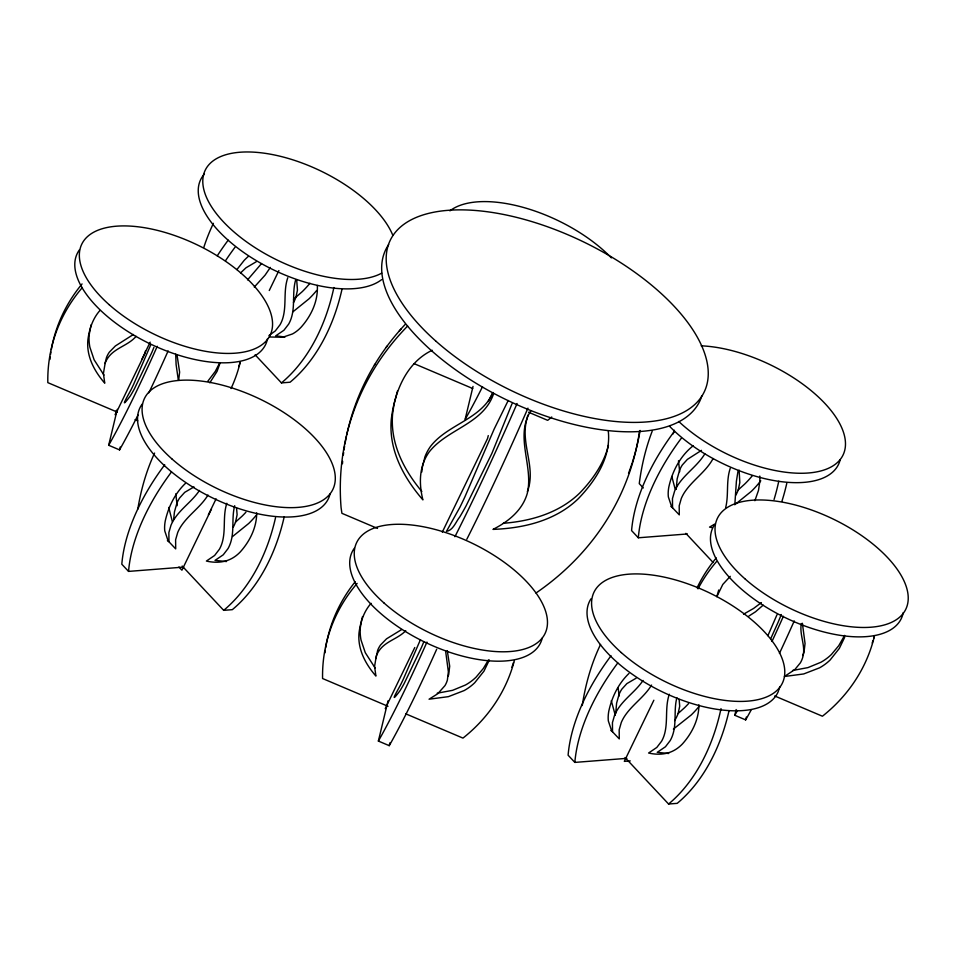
<?xml version="1.0" encoding="UTF-8"?>
<svg xmlns="http://www.w3.org/2000/svg" width="956" height="956" viewBox="0 0 956 956"><rect width="100%" height="100%" fill="white"/><g stroke="black" fill="none" stroke-linecap="round" stroke-linejoin="round"><path stroke-width="1.43" d="M739.108 470.101L739.825 482.589L738.331 489.639A31.273 17.363 -43.1 0 1 735.869 495.1M178.282 379.843L176.107 364.583L175.701 354.186M615.688 713.606L616.608 703.162L619.034 694.498A31.273 21.367 85.5 0 1 621.83 689.168L626.873 683.612L636.134 678.186M676.215 489.364L677.147 478.92L679.573 470.256A31.273 21.367 85.5 0 1 682.369 464.915L687.4 459.37L701.489 450.36M173.622 519.562L174.458 511.89L176.884 503.226A31.273 21.367 85.5 0 1 179.68 497.897L184.711 492.352L193.972 486.915M342.451 463.768L342.654 461.318M375.947 658.565L377.656 650.355A31.273 27.389 13.5 0 1 380.548 644.965L386.535 638.823L401.675 629.55M421.811 472.001L422.05 469.3M801.343 623.527C799.132 634.939 806.111 646.065 802.741 657.334A31.273 27.389 13.5 0 1 800.315 662.914L794.854 669.547L784.422 676.501L803.721 673.944L819.543 667.838A56.583 49.557 13.5 0 0 830.083 660.046L839.332 648.419L844.686 637.282M104.993 363.531L106.51 357.484A31.273 27.389 13.5 0 1 109.39 352.095L115.377 345.953L133.386 334.492M422.182 467.95L425.002 456.621A58.507 51.242 13.5 0 1 430.403 446.548C447.504 424.201 480.892 419.72 493.165 392.51M344.985 443.931L345.463 441.206A295.87 259.136 13.5 0 1 346.442 436.223M734.817 504.804L736.395 481.31L738.08 470.663M526.947 418.871C520.172 442.054 535.037 464.986 528.572 487.978A58.507 51.242 13.5 0 1 527.365 491.575M234.698 505.7C231.412 517.925 234.579 530.939 230.492 542.996A31.273 21.367 85.5 0 1 227.994 548.636L223.238 554.815L215.028 560.383L226.5 561.542M295.607 280.06C292.01 292.62 295.32 306.028 291.174 318.444A31.273 21.367 85.5 0 1 288.676 324.084L283.92 330.262L275.71 335.831L284.984 337.014M676.896 697.653C673.61 709.89 676.776 722.903 672.701 734.961A31.273 21.367 85.5 0 1 670.192 740.601L665.436 746.779L657.238 752.336L668.698 753.495M361.643 619.99L360.34 627.495A56.583 49.557 13.5 0 0 361.033 640.054L365.288 652.697L375.111 667.957M116.285 410.566L115.258 414.892L144.81 353.756L145.503 350.876M137.999 415.024A181.365 16.419 -67 0 1 119.536 449.882L108.673 445.269L117.301 409.335M119.536 449.882L120.229 447.014M436.677 649.255A181.365 16.419 -67 0 1 389.235 745.668L378.373 741.055L388.04 700.808M473.029 386.439L465.094 419.505A181.365 16.419 -67 0 0 482.505 386.738M389.235 745.668L389.929 742.788M488.265 435.601L487.572 438.481L442.293 532.145M751.117 710.069A181.365 16.419 -67 0 1 745.656 719.892L734.794 715.279L736.18 709.531M745.656 719.892L746.349 717.024M178.641 380.392L179.62 372.123L177.087 355.345M725.664 507.648C728.902 494.766 725.879 481.071 730.253 468.332M91.083 324.837L89.195 334.636A56.583 49.557 13.5 0 0 89.876 347.195L94.13 359.826L103.965 375.087M361.942 618.855L362.539 616.56M716.797 596.687L718.721 590.007M226.835 503.286C222.497 516.407 226.142 530.592 221.864 543.665A31.273 21.367 85.5 0 1 219.366 549.306L214.61 555.484L206.4 561.053C214.813 563.036 224.074 562.726 231.782 558.495A56.583 38.658 85.5 0 0 240.183 552.03C249.169 542.04 255.778 529.349 256.614 515.774A34.822 23.792 85.5 0 0 256.71 512.894M287.78 277.73C283.107 291.15 286.872 305.705 282.546 319.125A31.273 21.367 85.5 0 1 280.036 324.765L275.292 330.943L268.923 335.58M669.308 694.247C664.635 707.655 668.399 722.21 664.073 735.63A31.273 21.367 85.5 0 1 661.564 741.27L656.808 747.449L648.598 753.017C657.011 754.989 666.272 754.69 673.98 750.46A56.583 38.658 85.5 0 0 682.381 743.995C691.367 733.993 697.976 721.314 698.824 707.739A34.822 23.792 85.5 0 0 698.908 704.847M220.011 363.196L217.048 371.418L209.806 382.794M608.458 445.424C603.834 463.684 592.672 479.661 579.718 493.045A105.614 92.493 13.5 0 1 564.315 505.091C546.055 516.491 524.581 521.641 503.298 523.29M527.198 417.545L527.927 415.095M397.481 390.992L393.968 404.519L392.605 413.876A105.614 92.493 13.5 0 0 393.107 432.662C396.226 454.698 407.746 474.606 421.835 491.468M673.227 433.845L674.362 430.26M489.329 659.999L483.975 671.136L474.714 682.751A56.583 49.557 13.5 0 1 464.186 690.555L448.364 696.661L429.065 699.206L437.729 693.757L444.958 685.631A31.273 27.389 13.5 0 0 447.384 680.039L448.364 671.769L445.675 651.526M512.022 403.755L491.898 453.359L466.17 505.688A105.614 9.56 -67 0 1 459.693 517.041C455.845 521.785 453.156 530.329 446.476 531.345L459.944 507.206A58.507 5.294 -67 0 0 464.963 496.726L494.133 429.136L508.21 400.492M717.382 595.576L722.784 584.451L730.276 576.325M493.607 393.729C483.389 424.106 447.109 428.874 429.065 452.116A58.507 51.242 13.5 0 0 423.675 462.19C419.063 474.224 419.827 487.584 422.899 499.892C407.746 482.35 395.067 461.533 391.769 438.23A105.614 92.493 13.5 0 1 391.279 419.445C394.446 392.366 406.109 362.647 432.196 350.266M767.895 635.668L776.965 614.78M219.605 363.089L215.243 371.478L207.799 381.241M844.638 635.382L838.735 645.718L831.409 654.478A56.583 49.557 13.5 0 1 820.881 662.281L807.94 667.611L792.572 670.479M754.882 500.705L758.49 490.392L759.769 481.824A34.822 23.792 85.5 0 0 759.793 476.052M150.666 345.008L133.756 384.037A31.273 2.832 -67 0 1 131.08 389.642C127.937 395.617 118.341 411.916 130.171 396.143A56.583 5.127 -67 0 0 134.402 388.829L151.705 352.74A34.822 3.155 -67 0 0 153.916 347.41M420.461 639.636L403.552 678.664A31.273 2.832 -67 0 1 400.875 684.269C397.732 690.244 388.136 706.544 399.966 690.758A56.583 5.127 -67 0 0 404.197 683.456L421.5 647.367A34.822 3.155 -67 0 0 423.711 642.038M770.655 638.859L778.005 622.511A34.822 3.155 -67 0 0 781.279 614.529M141.811 359.432L150.164 342.152M269.257 290.516L278.889 270.584M208.372 514.794L216.092 498.853M211.479 509.058L181.927 570.194L178.939 567.004M385.232 708.647L414.785 647.511M653.856 700.234L624.304 761.37L630.255 760.904M488.456 659.939L483.377 668.423L476.052 677.183A56.583 49.557 13.5 0 1 465.524 684.986L452.582 690.328L437.215 693.196M374.417 365.037L374.872 364.296M530.939 410.614C514.34 436.593 533.89 466.181 527.246 493.547A58.507 51.242 13.5 0 1 522.717 503.991C515.905 515.439 504.708 523.494 492.973 529.397C517.256 528.477 542.124 523.673 562.988 510.659A105.614 92.493 13.5 0 0 578.38 498.614C595.516 480.749 611.087 457.171 608.315 431.299M674.649 720.597L675.725 718.733A31.273 17.363 -43.1 0 0 678.198 713.272L679.692 706.209L679.142 699.445M270.369 267.417L265.063 275.173L254.284 287.087M713.092 458.557C705.863 472.013 692.252 480.247 684.138 492.985A31.273 17.363 -43.1 0 0 681.293 498.482L679.202 505.796L679.286 514.878L671.698 506.895L668.352 496.917A56.583 31.417 -43.1 0 1 668.818 487.082C671.686 473.973 677.613 461.306 686.898 451.519A34.822 19.335 -43.1 0 1 693.327 445.651M386.069 347.494L387.108 346.096M236.921 269.556L244.174 260.379A34.822 19.335 -43.1 0 1 248.369 256.375M261.538 263.557L247.544 279.893M208.002 495.041C200.652 507.23 188.081 514.997 180.541 526.995A31.273 17.363 -43.1 0 0 177.708 532.492L175.605 539.793L175.701 548.887L168.101 540.893L164.767 530.915A56.583 31.417 -43.1 0 1 165.233 521.08C168.101 507.971 174.016 495.316 183.313 485.517A34.822 19.335 -43.1 0 1 185.356 483.473M704.847 453.837C697.498 466.026 684.926 473.794 677.398 485.791A31.273 17.363 -43.1 0 0 674.554 491.288L672.462 498.59L672.546 507.684L670.993 506.489M651.574 685.058C644.225 697.247 631.653 705.014 624.113 717.012A31.273 17.363 -43.1 0 0 621.28 722.509L619.177 729.822L619.273 738.904L611.673 730.922L608.339 720.943A56.583 31.417 -43.1 0 1 608.805 711.109C611.673 698 617.588 685.332 626.885 675.545A34.822 19.335 -43.1 0 1 628.928 673.49M199.481 490.428C192.204 501.35 180.708 508.616 173.801 519.801A31.273 17.363 -43.1 0 0 170.969 525.298L168.865 532.6L168.961 541.682L167.396 540.499M643.053 680.457C635.776 691.367 624.28 698.633 617.373 709.818A31.273 17.363 -43.1 0 0 614.541 715.315L612.438 722.628L612.533 731.71L610.968 730.515M399.273 330.967L400.994 329.019M240.554 272.926L245.967 267.811L256.244 261.753M99.962 310.461C92.648 318.599 89.171 329.497 87.856 340.193A56.583 49.557 13.5 0 0 88.538 352.752C90.82 364.236 97.213 374.453 104.766 383.201L103.415 373.509L105.172 363.053A31.273 27.389 13.5 0 1 108.064 357.664C115.055 347.709 128.295 345.522 136.099 336.345M371.107 603.32C363.806 611.47 360.316 622.368 359.002 633.063A56.583 49.557 13.5 0 0 359.695 645.623C361.977 657.107 368.359 667.312 375.911 676.071L374.573 666.368L376.329 655.912A31.273 27.389 13.5 0 1 379.209 650.522C385.734 641.082 398.007 638.835 405.762 630.709M763.151 605.16L755.491 611.804L748.787 616.118M761.406 602.579L753.639 608.41L743.565 614.17M235.451 522.143L241.94 516.312A56.583 31.417 -43.1 0 0 245.907 512.213M738.163 489.95L744.652 484.118A56.583 31.417 -43.1 0 0 752.3 475.777M678.031 713.582L684.52 707.751A56.583 31.417 -43.1 0 0 688.487 703.664M293.492 299.3L302.287 291.616A56.583 31.417 -43.1 0 0 309.935 283.263M292.883 311.847L309.027 298.81A56.583 31.417 -43.1 0 0 316.675 290.469M232.535 536.543L248.68 523.506A56.583 31.417 -43.1 0 0 256.327 515.165M735.248 504.35L751.392 491.312A56.583 31.417 -43.1 0 0 760.773 480.784M714.789 524.055L709.555 527.103L711.957 527.592M673.383 729.117L691.26 714.945A56.583 31.417 -43.1 0 0 698.908 706.603M255.121 354.796L281.446 382.902L290.074 382.221A181.365 123.933 85.5 0 0 341.937 289.513M164.731 464.771A181.365 100.715 -43.1 0 0 121.806 564.207L128.546 571.401L183.528 567.111M674.494 431.156A181.365 100.715 -43.1 0 0 631.581 530.592L638.321 537.786L687.364 533.962M182.19 566.036L223.692 610.346L232.32 609.665A181.365 123.933 85.5 0 0 284.171 516.945M611.027 655.78A181.365 100.715 -43.1 0 0 568.103 755.204L574.843 762.41L626.861 758.347M625.045 757.546L668.579 804.02L677.207 803.351A181.365 123.933 85.5 0 0 729.058 710.619M269.484 336.99L282.773 337.241L292.452 333.955A56.583 38.658 85.5 0 0 300.853 327.478C309.852 317.488 316.46 304.809 317.296 291.221A34.822 23.792 85.5 0 0 317.32 285.45M414.103 363.65L472.718 388.518M528.596 412.239L547.68 420.341A181.365 158.851 13.5 0 0 551.731 417.007M117.337 412.132L47.824 382.639A181.365 158.839 13.5 0 1 82.383 287.529M135.059 419.66L137.784 420.819M774.718 695.98L822.423 716.223A181.365 158.839 13.5 0 0 874.358 636.517M377.5 528.429L341.913 513.324L341.089 507.696A295.87 259.136 13.5 0 1 407.626 326.044M388.005 706.293L322.578 678.521A181.365 158.851 13.5 0 1 357.126 583.411M405.714 713.809L462.967 738.104A181.365 158.839 13.5 0 0 514.292 660.835M643.316 487.954L639.265 483.628A181.365 123.933 85.5 0 1 652.219 431.132M685.834 533.34L713.164 562.522M615.329 715.423L611.278 700.712M675.139 489.03L671.817 476.47M172.45 522.012L168.734 507.409M236.562 507.995L237.112 514.77L235.618 521.821A31.273 17.363 -43.1 0 1 233.156 527.294M679.692 471.726L678.485 460.804M619.165 695.968L618.15 687.985M177.171 505.712L175.796 493.786M447.277 650.654L449.69 666.213L448.711 674.482A31.273 27.389 13.5 0 1 448.065 676.394M296.73 280.407L297.459 290.074L295.954 297.125A31.273 17.363 -43.1 0 1 293.492 302.598M802.371 623.252L805.048 643.496L804.068 651.765A31.273 27.389 13.5 0 1 802.622 655.553M330.047 493.965A104.598 49.593 25.8 0 1 213.319 498.291A104.598 49.593 25.8 0 1 142.205 404.041M128.546 571.401A181.365 100.715 -43.1 0 1 171.471 471.965M275.543 517.614A181.365 123.933 85.5 0 1 223.692 610.346M137.819 509.118A181.365 123.933 85.5 0 1 154.573 453.072M492.328 393.406A181.365 16.419 -67 0 1 488.241 401.4M449.929 210.858A104.598 49.593 25.8 0 1 611.398 257.893M527.951 408.128A296.444 26.828 -67 0 1 466.815 539.256M517.088 403.516A296.372 26.828 -67 0 1 454.901 536.722M491.826 395.449A291.413 26.374 -67 0 1 492.949 393.047M157.25 346.299A181.365 16.419 -67 0 1 108.673 445.269M168.125 350.912A181.365 16.419 -67 0 1 148.849 392.82M240.231 361.798A181.365 158.851 13.5 0 1 238.785 366.602M240.159 362.515A181.365 158.851 13.5 0 1 231.029 388.542M49.915 359.468A181.365 158.839 13.5 0 1 50.202 356.97M50.537 354.485A181.365 158.839 13.5 0 1 50.907 351.999M51.325 349.526A181.365 158.839 13.5 0 1 82.061 283.932M267.549 338.567A104.598 49.593 25.8 0 1 151.705 344.614A104.598 49.593 25.8 0 1 79.468 249.827M217.251 255.85A181.365 100.715 -43.1 0 1 228.197 240.159M225.473 260.785A181.365 100.715 -43.1 0 1 234.937 247.353M333.895 287.505A181.365 123.933 85.5 0 1 281.446 382.902M203.819 247.353A181.365 123.933 85.5 0 1 213.415 223.334M381.623 279.63A104.598 49.593 25.8 0 1 256.543 260.773A104.598 49.593 25.8 0 1 204.429 174.016M381.731 273.129A104.598 49.593 25.8 0 1 229.799 228.185A104.598 49.593 25.8 0 1 252.002 152.064A104.598 49.593 25.8 0 1 392.785 235.248M701.847 395.784A174.339 82.646 25.8 0 1 506.907 400.038A174.339 82.646 25.8 0 1 388.662 244.605M794.245 620.934A181.365 16.419 -67 0 1 779.439 653.378M783.382 616.321A181.365 16.419 -67 0 1 771.97 641.488M737.47 710.523A181.365 16.419 -67 0 1 734.794 715.279M698.011 588.848A181.365 158.851 13.5 0 1 716.582 561.53M697.079 587.797A181.365 158.851 13.5 0 1 716.259 557.934M874.429 635.812A181.365 158.839 13.5 0 1 873.724 638.214M872.983 640.616A181.365 158.839 13.5 0 1 872.195 642.994M903.229 612.617A104.598 49.593 25.8 0 1 788.509 619.189A104.598 49.593 25.8 0 1 714.455 524.856M324.944 652.864A181.365 158.851 13.5 0 1 325.279 650.367M325.661 647.893A181.365 158.851 13.5 0 1 355.178 581.798M513.527 662.496A181.365 158.839 13.5 0 1 511.902 667.24M426.962 642.073A181.365 16.419 -67 0 1 378.373 741.055M542.219 638.106A104.598 49.593 25.8 0 1 425.492 642.444A104.598 49.593 25.8 0 1 354.377 548.194M786.812 483.186A181.365 123.933 85.5 0 1 781.889 501.386M778.77 481.191A181.365 123.933 85.5 0 1 774.049 499.522M638.321 537.786A181.365 100.715 -43.1 0 1 681.234 438.35M840.228 459.585A104.598 49.593 25.8 0 1 771.277 480.055A104.598 49.593 25.8 0 1 669.642 426.364M701.226 345.833A104.598 49.593 25.8 0 1 828.792 407.794A104.598 49.593 25.8 0 1 809.457 472.897A104.598 49.593 25.8 0 1 678.748 421.465M574.843 762.41A181.365 100.715 -43.1 0 1 617.767 662.974M721.015 708.623A181.365 123.933 85.5 0 1 668.579 804.02M582.276 705.54A181.365 123.933 85.5 0 1 600.547 644.452M778.447 691.14A104.598 49.593 25.8 0 1 660.572 690.985A104.598 49.593 25.8 0 1 591.011 598.803M779.785 686.563A104.598 49.593 25.8 0 1 778.865 690.029M640.102 430.427A295.87 259.136 13.5 0 1 632.31 462.513M631.916 463.72A295.87 259.136 13.5 0 1 628.534 473.316M639.552 430.965A295.87 259.136 13.5 0 1 536.005 593.007M343.335 455.008A295.87 259.136 13.5 0 1 343.658 452.487M344.017 449.965A295.87 259.136 13.5 0 1 344.59 446.201M346.705 434.98A295.87 259.136 13.5 0 1 348.737 426.328L350.051 421.429A295.87 259.136 13.5 0 1 354.652 406.909L356.397 402.141A294.83 258.216 13.5 0 1 364.415 383.535L364.463 383.428A295.87 259.136 13.5 0 1 374.178 365.431L376.867 361.057A295.87 259.136 13.5 0 1 385.507 348.259L388.578 344.1A295.87 259.136 13.5 0 1 398.365 332.007L401.807 328.099A295.87 259.136 13.5 0 1 405.344 324.251M171.805 458.82A104.598 49.593 25.8 0 0 332.509 490.105A104.598 49.593 25.8 0 0 211.754 382.735A104.598 49.593 25.8 0 0 171.805 458.82M109.068 304.606A104.598 49.593 25.8 0 0 269.771 335.891A104.598 49.593 25.8 0 0 149.005 228.52A104.598 49.593 25.8 0 0 109.068 304.606M435.637 340.922A174.339 82.646 25.8 0 0 703.556 393.251A174.339 82.646 25.8 0 0 502.486 214.252A174.339 82.646 25.8 0 0 435.637 340.922M744.736 578.643A104.598 49.593 25.8 0 0 905.44 609.94A104.598 49.593 25.8 0 0 784.685 502.569A104.598 49.593 25.8 0 0 744.736 578.643M383.977 602.961A104.598 49.593 25.8 0 0 544.681 634.258A104.598 49.593 25.8 0 0 423.926 526.875A104.598 49.593 25.8 0 0 383.977 602.961M621.292 652.59A104.598 49.593 25.8 0 0 781.996 683.887A104.598 49.593 25.8 0 0 661.241 576.516A104.598 49.593 25.8 0 0 621.292 652.59"/></g></svg>
